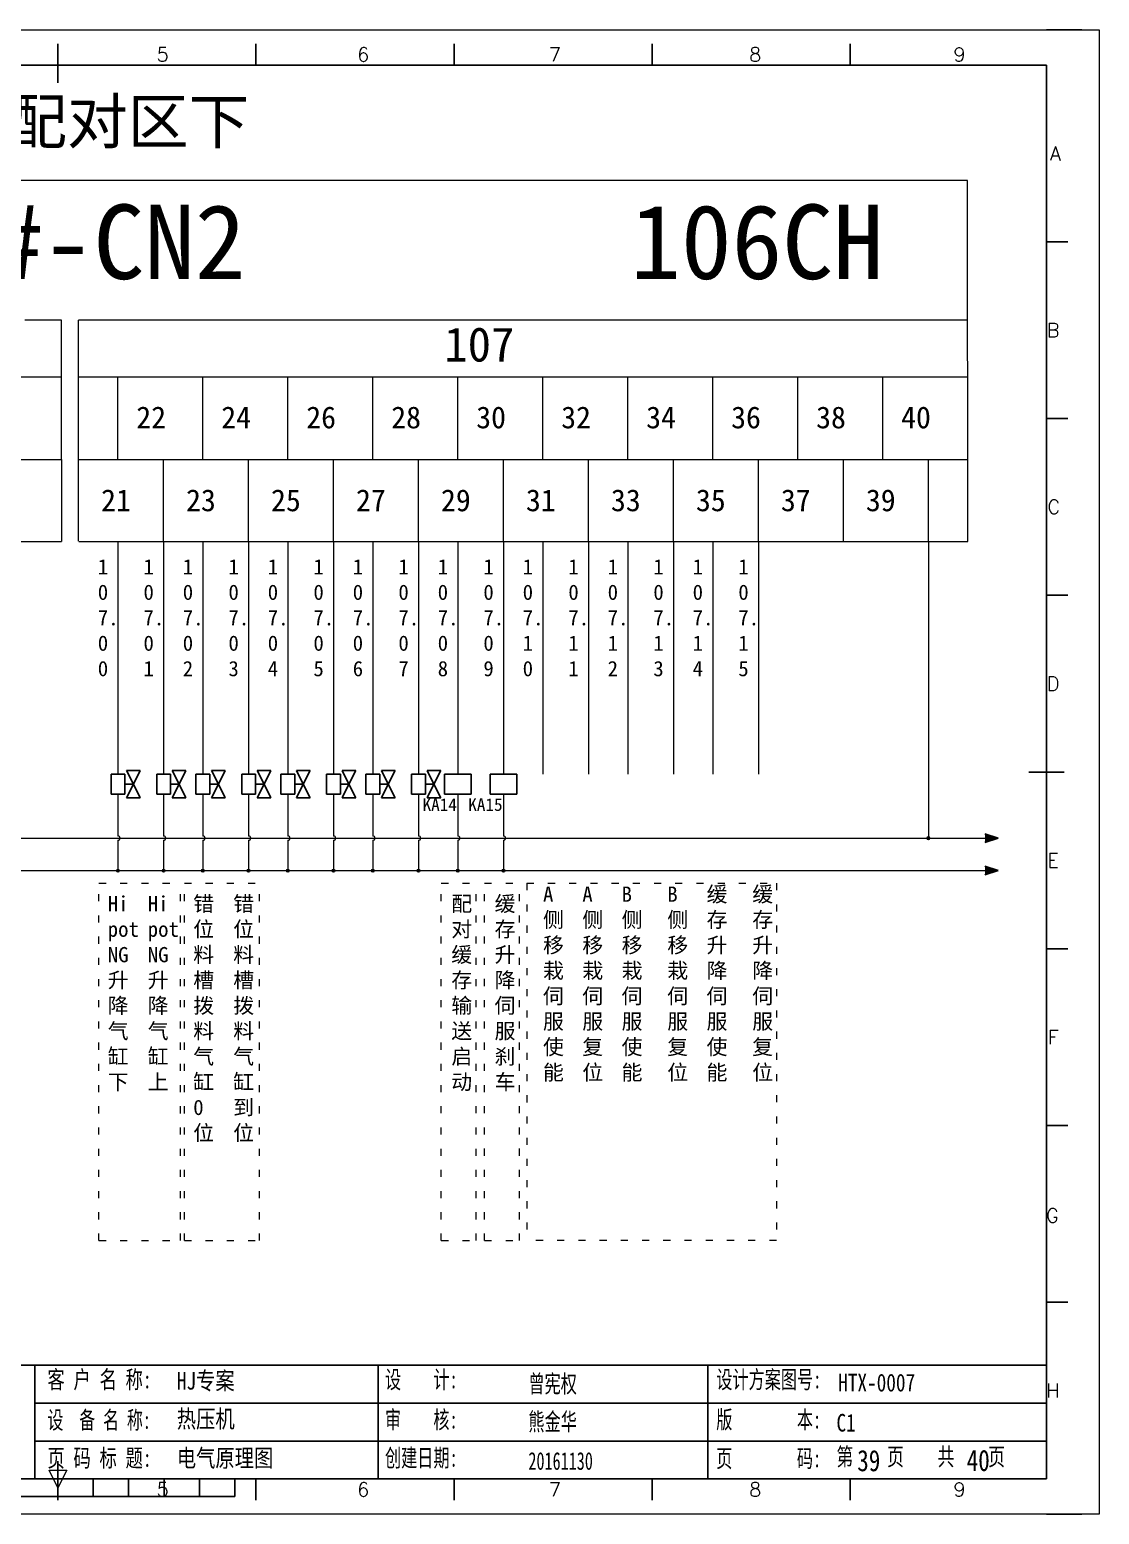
# Model space of a CAD drawing. Extents: x 35123 to 43919, y -4314 to -326.
# Drawn here: x 36754.5 to 36905.7, y -4313.9 to -4103.9 of the extents above; entities that cross this region are included whole.
import ezdxf
from ezdxf.enums import TextEntityAlignment as Align

# ---------------------------------------------------------------- set-up
doc = ezdxf.new("R2010")
doc.units = 0
doc.header["$MEASUREMENT"] = 0
doc.linetypes.add('2', pattern=[15, 1, -2, 1, -2, 1, -2, 1, -2, 1, -2])
for name, color, linetype in [('AE_BOR', 1, 'Continuous'), ('SYMS', 7, 'Continuous'), ('细实线层', 7, 'Continuous')]:
    doc.layers.add(name, color=color, linetype=linetype)
doc.styles.add('Standard0.67', font='', dxfattribs={"width": 0.67})
doc.styles.add('Standard_0.8', font='SimSun.ttf', dxfattribs={"width": 0.8})
doc.styles.add('WD', font='romans.shx', dxfattribs={"bigfont": 'gbcbig.shx'})
doc.styles.add('宋', font='SimSun.ttf', dxfattribs={"width": 0.7})
doc.styles.add('工程字', font='SimSun.ttf')
doc.styles.get('Standard0.67').set_extended_font_data('FangSong_GB2312')

# ---------------------------------------------------------------- blocks, each defined once
blk = doc.blocks.new('gb_a2_a')
for p, q in [((584, 410), (25, 410)), ((584, 10), (584, 410)), ((25, 10), (584, 10))]:
    blk.add_line(p, q)
at = {"layer": 'AE_BOR', "color": 1, "lineweight": 15}
for p, q in [((4.93, 420), (598.93, 420)), ((598.93, 420), (598.93, 0)), ((304.5, 7.5), (302, 12.5)), ((302, 12.5), (307, 12.5)), ((307, 12.5), (304.5, 7.5)), ((598.93, 0), (4.93, 0))]:
    blk.add_line(p, q, dxfattribs=at)
at = {"layer": 'AE_BOR', "lineweight": 30}
for p, q in [((594, 420), (584, 420)), ((594, 0), (584, 0))]:
    blk.add_line(p, q, dxfattribs=at)
at = {"layer": 'AE_BOR'}
for p, q in [((304.5, 410), (304.5, 416)), ((360.5, 410), (360.5, 416)), ((416.5, 410), (416.5, 416)), ((472.5, 410), (472.5, 416)), ((528.5, 410), (528.5, 416)), ((584, 360), (590, 360)), ((584, 310), (590, 310)), ((584, 260), (590, 260)), ((584, 160), (590, 160)), ((584, 110), (590, 110)), ((584, 60), (590, 60)), ((304.5, 10), (304.5, 4)), ((360.5, 10), (360.5, 4)), ((416.5, 10), (416.5, 4)), ((472.5, 10), (472.5, 4)), ((528.5, 10), (528.5, 4))]:
    blk.add_line(p, q, dxfattribs=at)
at = {"layer": 'AE_BOR', "color": 2, "lineweight": 30}
for p, q in [((304.5, 405), (304.5, 415)), ((579, 210), (589, 210)), ((304.5, 10), (304.5, 15)), ((304.5, 15), (304.5, 5)), ((304.5, 10), (304.5, 5)), ((314.5, 5), (314.5, 10)), ((324.5, 5), (324.5, 10)), ((334.5, 5), (334.5, 10)), ((344.5, 5), (344.5, 10)), ((354.5, 5), (354.5, 10)), ((254.5, 5), (354.5, 5))]:
    blk.add_line(p, q, dxfattribs=at)
at = {"layer": 'AE_BOR', "style": 'WD'}
for s, p in [('5', (334.12, 411)), ('6', (390.81, 411)), ('7', (445.01, 411)), ('8', (501.67, 411)), ('9', (559.4, 411)), ('5', (334.12, 5)), ('6', (390.81, 5)), ('7', (445.01, 5)), ('8', (501.67, 5)), ('9', (559.4, 5))]:
    blk.add_text(s, height=4, dxfattribs=at).set_placement(p, align=Align.CENTER)
for s, p in [('A', (588.05, 385)), ('B', (587.67, 335)), ('C', (587.86, 285)), ('D', (587.67, 235)), ('E', (587.48, 185)), ('F', (587.48, 135)), ('F', (587.48, 135)), ('G', (587.48, 84.56)), ('H', (587.67, 35))]:
    blk.add_text(s, height=4, dxfattribs=at).set_placement(p, align=Align.MIDDLE_RIGHT)
blk = doc.blocks.new('WDDOT')
blk.add_hatch(color=256).paths.add_polyline_path([(0.5, 0, 1), (-0.5, 0, 1)])
blk.add_circle((0, 0), 0.5)

msp = doc.modelspace()

# ---------------------------------------------------------------- hatches: boundary and pattern name
h = msp.add_hatch(color=256)
edge = h.paths.add_edge_path()
edge.add_arc((36881.562, -4218.226), 0.177, 0, 360)
for points in [[(36891.429, -4218.226), (36889.567, -4218.823), (36889.567, -4217.629)], [(36891.429, -4222.809), (36889.567, -4223.406), (36889.567, -4222.213)]]:
    msp.add_hatch(color=256).paths.add_polyline_path(points)
h = msp.add_hatch(color=256)
edge = h.paths.add_edge_path()
edge.add_arc((36766.989, -4222.819), 0.177, 0, 360)
h = msp.add_hatch(color=256)
edge = h.paths.add_edge_path()
edge.add_arc((36773.446, -4222.819), 0.177, 0, 360)
h = msp.add_hatch(color=256)
edge = h.paths.add_edge_path()
edge.add_arc((36779.002, -4222.819), 0.177, 0, 360)
h = msp.add_hatch(color=256)
edge = h.paths.add_edge_path()
edge.add_arc((36785.459, -4222.819), 0.177, 0, 360)
h = msp.add_hatch(color=256)
edge = h.paths.add_edge_path()
edge.add_arc((36791.015, -4222.819), 0.177, 0, 360)
h = msp.add_hatch(color=256)
edge = h.paths.add_edge_path()
edge.add_arc((36797.472, -4222.819), 0.177, 0, 360)
h = msp.add_hatch(color=256)
edge = h.paths.add_edge_path()
edge.add_arc((36803.029, -4222.819), 0.177, 0, 360)
h = msp.add_hatch(color=256)
edge = h.paths.add_edge_path()
edge.add_arc((36809.485, -4222.819), 0.177, 0, 360)
h = msp.add_hatch(color=256)
edge = h.paths.add_edge_path()
edge.add_arc((36815.042, -4222.819), 0.177, 0, 360)
h = msp.add_hatch(color=256)
edge = h.paths.add_edge_path()
edge.add_arc((36821.498, -4222.819), 0.177, 0, 360)

# ---------------------------------------------------------------- linework, layer by layer
at = {"lineweight": 0}
for p, q in [((36887.109, -4125.222), (36633.336, -4125.204)), ((36887.122, -4176.263), (36887.109, -4125.222)), ((36759.035, -4153.005), (36633.334, -4153.005)), ((36759.035, -4164.686), (36759.035, -4153.005)), ((36761.444, -4152.987), (36887.116, -4152.985)), ((36766.987, -4164.679), (36766.987, -4152.999)), ((36779, -4164.679), (36779, -4152.999)), ((36791.013, -4164.679), (36791.013, -4152.999)), ((36803.027, -4164.679), (36803.027, -4152.999)), ((36815.04, -4164.679), (36815.04, -4152.999)), ((36827.053, -4164.679), (36827.053, -4152.999)), ((36839.066, -4164.679), (36839.066, -4152.999)), ((36851.079, -4164.679), (36851.079, -4152.999)), ((36863.093, -4164.679), (36863.093, -4152.999)), ((36875.106, -4164.679), (36875.106, -4152.999)), ((36633.347, -4164.686), (36759.035, -4164.686)), ((36761.43, -4164.679), (36887.119, -4164.679)), ((36761.43, -4164.679), (36766.987, -4164.679)), ((36773.444, -4176.238), (36773.444, -4164.679)), ((36785.457, -4176.238), (36785.457, -4164.679)), ((36797.47, -4176.238), (36797.47, -4164.679)), ((36809.483, -4176.238), (36809.483, -4164.679)), ((36821.496, -4176.238), (36821.496, -4164.679)), ((36833.51, -4176.238), (36833.51, -4164.679)), ((36845.523, -4176.238), (36845.523, -4164.679)), ((36857.536, -4176.238), (36857.536, -4164.679)), ((36869.549, -4176.238), (36869.549, -4164.679)), ((36881.562, -4176.238), (36881.562, -4164.679)), ((36633.347, -4176.245), (36759.035, -4176.245)), ((36761.444, -4176.245), (36887.122, -4176.263)), ((36766.989, -4176.246), (36766.989, -4209.162)), ((36766.989, -4176.246), (36766.989, -4209.162)), ((36773.446, -4176.246), (36773.446, -4209.162)), ((36773.446, -4176.246), (36773.446, -4209.162)), ((36779.002, -4176.246), (36779.002, -4209.162)), ((36779.002, -4176.246), (36779.002, -4209.162)), ((36785.459, -4176.246), (36785.459, -4209.162)), ((36785.459, -4176.246), (36785.459, -4209.162)), ((36791.015, -4176.246), (36791.015, -4209.162)), ((36791.015, -4176.246), (36791.015, -4209.162)), ((36797.472, -4176.246), (36797.472, -4209.162)), ((36797.472, -4176.246), (36797.472, -4209.162)), ((36803.029, -4176.246), (36803.029, -4209.162)), ((36803.029, -4176.246), (36803.029, -4209.162)), ((36809.485, -4176.246), (36809.485, -4209.162)), ((36809.485, -4176.246), (36809.485, -4209.162)), ((36815.042, -4176.246), (36815.042, -4209.162)), ((36815.042, -4176.246), (36815.042, -4209.162)), ((36821.498, -4176.246), (36821.498, -4209.162)), ((36821.498, -4176.246), (36821.498, -4209.162)), ((36827.055, -4176.246), (36827.055, -4209.162)), ((36827.055, -4176.246), (36827.055, -4209.162)), ((36833.512, -4176.246), (36833.512, -4209.162)), ((36833.512, -4176.246), (36833.512, -4209.162)), ((36839.068, -4176.246), (36839.068, -4209.162)), ((36839.068, -4176.246), (36839.068, -4209.162)), ((36845.525, -4176.246), (36845.525, -4209.162)), ((36845.525, -4176.246), (36845.525, -4209.162)), ((36851.081, -4176.246), (36851.081, -4209.162)), ((36851.081, -4176.246), (36851.081, -4209.162)), ((36857.538, -4176.246), (36857.538, -4209.162)), ((36857.538, -4176.246), (36857.538, -4209.162)), ((36881.562, -4176.245), (36881.562, -4218.226)), ((36766.989, -4212.006), (36766.989, -4217.926)), ((36773.446, -4212.006), (36773.446, -4217.926)), ((36779.002, -4212.006), (36779.002, -4217.926)), ((36785.459, -4212.006), (36785.459, -4217.926)), ((36791.015, -4212.006), (36791.015, -4217.926)), ((36797.472, -4212.006), (36797.472, -4217.926)), ((36803.029, -4212.006), (36803.029, -4217.926)), ((36809.485, -4212.006), (36809.485, -4217.926)), ((36815.042, -4212.006), (36815.042, -4217.926)), ((36821.498, -4212.006), (36821.498, -4217.926)), ((36635.086, -4218.226), (36891.429, -4218.226)), ((36766.989, -4218.53), (36766.989, -4222.811)), ((36773.446, -4218.53), (36773.446, -4222.811)), ((36779.002, -4218.53), (36779.002, -4222.811)), ((36785.459, -4218.53), (36785.459, -4222.811)), ((36791.015, -4218.53), (36791.015, -4222.811)), ((36797.472, -4218.53), (36797.472, -4222.811)), ((36803.029, -4218.53), (36803.029, -4222.811)), ((36809.485, -4218.53), (36809.485, -4222.811)), ((36815.042, -4218.53), (36815.042, -4222.811)), ((36821.498, -4218.53), (36821.498, -4222.811)), ((36635.086, -4222.809), (36891.429, -4222.809))]:
    msp.add_line(p, q, dxfattribs=at)
for p, q in [((36766.017, -4209.162), (36766.017, -4212.006)), ((36767.961, -4209.162), (36766.017, -4209.162)), ((36767.961, -4212.006), (36767.961, -4209.162)), ((36769.176, -4210.584), (36768.204, -4208.64)), ((36768.204, -4208.64), (36770.148, -4208.64)), ((36770.148, -4208.64), (36769.176, -4210.584)), ((36772.474, -4209.162), (36772.474, -4212.006)), ((36774.418, -4209.162), (36772.474, -4209.162)), ((36774.418, -4212.006), (36774.418, -4209.162)), ((36775.633, -4210.584), (36774.661, -4208.64)), ((36774.661, -4208.64), (36776.605, -4208.64)), ((36776.605, -4208.64), (36775.633, -4210.584)), ((36778.03, -4209.162), (36778.03, -4212.006)), ((36779.974, -4209.162), (36778.03, -4209.162)), ((36779.974, -4212.006), (36779.974, -4209.162)), ((36781.189, -4210.584), (36780.217, -4208.64)), ((36780.217, -4208.64), (36782.161, -4208.64)), ((36782.161, -4208.64), (36781.189, -4210.584)), ((36784.487, -4209.162), (36784.487, -4212.006)), ((36786.431, -4209.162), (36784.487, -4209.162)), ((36786.431, -4212.006), (36786.431, -4209.162)), ((36787.646, -4210.584), (36786.674, -4208.64)), ((36786.674, -4208.64), (36788.618, -4208.64)), ((36788.618, -4208.64), (36787.646, -4210.584)), ((36790.043, -4209.162), (36790.043, -4212.006)), ((36791.987, -4209.162), (36790.043, -4209.162)), ((36791.987, -4212.006), (36791.987, -4209.162)), ((36793.202, -4210.584), (36792.23, -4208.64)), ((36792.23, -4208.64), (36794.174, -4208.64)), ((36794.174, -4208.64), (36793.202, -4210.584)), ((36796.5, -4209.162), (36796.5, -4212.006)), ((36798.444, -4209.162), (36796.5, -4209.162)), ((36798.444, -4212.006), (36798.444, -4209.162)), ((36799.659, -4210.584), (36798.687, -4208.64)), ((36798.687, -4208.64), (36800.631, -4208.64)), ((36800.631, -4208.64), (36799.659, -4210.584)), ((36802.057, -4209.162), (36802.057, -4212.006)), ((36804.001, -4209.162), (36802.057, -4209.162)), ((36804.001, -4212.006), (36804.001, -4209.162)), ((36805.216, -4210.584), (36804.244, -4208.64)), ((36804.244, -4208.64), (36806.188, -4208.64)), ((36806.188, -4208.64), (36805.216, -4210.584)), ((36808.513, -4209.162), (36808.513, -4212.006)), ((36810.457, -4209.162), (36808.513, -4209.162)), ((36810.457, -4212.006), (36810.457, -4209.162)), ((36811.672, -4210.584), (36810.7, -4208.64)), ((36810.7, -4208.64), (36812.644, -4208.64)), ((36812.644, -4208.64), (36811.672, -4210.584)), ((36813.17, -4209.162), (36813.17, -4212.006)), ((36816.914, -4209.162), (36813.17, -4209.162)), ((36816.914, -4212.006), (36816.914, -4209.162)), ((36819.626, -4209.162), (36819.626, -4212.006)), ((36823.37, -4209.162), (36819.626, -4209.162)), ((36823.37, -4212.006), (36823.37, -4209.162)), ((36766.017, -4212.006), (36767.961, -4212.006)), ((36768.447, -4210.584), (36767.961, -4210.584)), ((36769.176, -4210.584), (36768.204, -4212.528)), ((36768.204, -4212.528), (36770.148, -4212.528)), ((36769.176, -4210.584), (36768.447, -4210.584)), ((36770.148, -4212.528), (36769.176, -4210.584)), ((36772.474, -4212.006), (36774.418, -4212.006)), ((36774.904, -4210.584), (36774.418, -4210.584)), ((36775.633, -4210.584), (36774.661, -4212.528)), ((36774.661, -4212.528), (36776.605, -4212.528)), ((36775.633, -4210.584), (36774.904, -4210.584)), ((36776.605, -4212.528), (36775.633, -4210.584)), ((36778.03, -4212.006), (36779.974, -4212.006)), ((36780.46, -4210.584), (36779.974, -4210.584)), ((36781.189, -4210.584), (36780.217, -4212.528)), ((36780.217, -4212.528), (36782.161, -4212.528)), ((36781.189, -4210.584), (36780.46, -4210.584)), ((36782.161, -4212.528), (36781.189, -4210.584)), ((36784.487, -4212.006), (36786.431, -4212.006)), ((36786.917, -4210.584), (36786.431, -4210.584)), ((36787.646, -4210.584), (36786.674, -4212.528)), ((36786.674, -4212.528), (36788.618, -4212.528)), ((36787.646, -4210.584), (36786.917, -4210.584)), ((36788.618, -4212.528), (36787.646, -4210.584)), ((36790.043, -4212.006), (36791.987, -4212.006)), ((36792.473, -4210.584), (36791.987, -4210.584)), ((36793.202, -4210.584), (36792.23, -4212.528)), ((36792.23, -4212.528), (36794.174, -4212.528)), ((36793.202, -4210.584), (36792.473, -4210.584)), ((36794.174, -4212.528), (36793.202, -4210.584)), ((36796.5, -4212.006), (36798.444, -4212.006)), ((36798.93, -4210.584), (36798.444, -4210.584)), ((36799.659, -4210.584), (36798.687, -4212.528)), ((36798.687, -4212.528), (36800.631, -4212.528)), ((36799.659, -4210.584), (36798.93, -4210.584)), ((36800.631, -4212.528), (36799.659, -4210.584)), ((36802.057, -4212.006), (36804.001, -4212.006)), ((36804.487, -4210.584), (36804.001, -4210.584)), ((36805.216, -4210.584), (36804.244, -4212.528)), ((36804.244, -4212.528), (36806.188, -4212.528)), ((36805.216, -4210.584), (36804.487, -4210.584)), ((36806.188, -4212.528), (36805.216, -4210.584)), ((36808.513, -4212.006), (36810.457, -4212.006)), ((36810.943, -4210.584), (36810.457, -4210.584)), ((36811.672, -4210.584), (36810.7, -4212.528)), ((36810.7, -4212.528), (36812.644, -4212.528)), ((36811.672, -4210.584), (36810.943, -4210.584)), ((36812.644, -4212.528), (36811.672, -4210.584)), ((36813.17, -4212.006), (36816.914, -4212.006)), ((36819.626, -4212.006), (36823.37, -4212.006)), ((36891.429, -4218.226), (36889.567, -4217.629)), ((36891.429, -4218.226), (36889.567, -4218.823)), ((36891.429, -4222.809), (36889.567, -4222.213)), ((36891.429, -4222.809), (36889.567, -4223.406)), ((36755.226, -4298.146), (36799.478, -4298.146)), ((36799.478, -4298.146), (36868.263, -4298.146)), ((36868.263, -4298.146), (36898.261, -4298.146)), ((36755.226, -4303.508), (36799.478, -4303.508)), ((36799.478, -4303.508), (36868.263, -4303.508)), ((36868.263, -4303.508), (36898.261, -4303.508)), ((36739.528, -4308.87), (36799.478, -4308.87)), ((36799.478, -4308.87), (36868.263, -4308.87))]:
    msp.add_line(p, q)
at = {"linetype": '2', "lineweight": 0}
for p, q in [((36764.309, -4275.152), (36764.309, -4224.594)), ((36764.309, -4224.594), (36775.83, -4224.594)), ((36775.83, -4275.152), (36775.83, -4224.594)), ((36776.393, -4275.152), (36776.393, -4224.594)), ((36776.393, -4224.594), (36787.016, -4224.594)), ((36787.016, -4275.152), (36787.016, -4224.594)), ((36812.703, -4224.592), (36817.653, -4224.605)), ((36812.703, -4275.15), (36812.703, -4224.592)), ((36817.653, -4275.15), (36817.653, -4224.592)), ((36818.825, -4224.59), (36823.775, -4224.604)), ((36818.825, -4275.149), (36818.825, -4224.59)), ((36823.775, -4275.149), (36823.775, -4224.59)), ((36824.783, -4224.594), (36860.092, -4224.594)), ((36824.783, -4224.596), (36824.783, -4275.154)), ((36860.092, -4224.594), (36860.092, -4275.152)), ((36764.309, -4275.152), (36775.83, -4275.152)), ((36776.393, -4275.152), (36787.016, -4275.152)), ((36812.703, -4275.15), (36817.653, -4275.164)), ((36818.825, -4275.149), (36823.775, -4275.162)), ((36860.092, -4275.152), (36824.783, -4275.152))]:
    msp.add_line(p, q, dxfattribs=at)
at = {"ltscale": 2}
for p, q in [((36739.528, -4292.785), (36898.261, -4292.785)), ((36755.226, -4292.785), (36755.226, -4308.87)), ((36803.792, -4308.87), (36803.792, -4292.785)), ((36850.372, -4308.87), (36850.372, -4292.785)), ((36868.263, -4308.87), (36898.261, -4308.87))]:
    msp.add_line(p, q, dxfattribs=at)
for centre in [(36881.562, -4218.226), (36766.989, -4222.819), (36773.446, -4222.819), (36779.002, -4222.819), (36785.459, -4222.819), (36791.015, -4222.819), (36797.472, -4222.819), (36803.029, -4222.819), (36809.485, -4222.819), (36815.042, -4222.819), (36821.498, -4222.819)]:
    msp.add_circle(centre, 0.177)
at = {"lineweight": 0}
for centre in [(36766.989, -4218.228), (36773.446, -4218.228), (36779.002, -4218.228), (36785.459, -4218.228), (36791.015, -4218.228), (36797.472, -4218.228), (36803.029, -4218.228), (36809.485, -4218.228), (36815.042, -4218.228), (36821.498, -4218.228)]:
    msp.add_arc(centre, 0.302, 270, 90, dxfattribs=at)
at = {"layer": '细实线层', "lineweight": 0}
for p, q in [((36759.035, -4144.967), (36753.819, -4144.967)), ((36759.035, -4153.005), (36759.035, -4144.967)), ((36887.114, -4144.935), (36761.43, -4144.961)), ((36761.43, -4176.238), (36761.43, -4144.961)), ((36759.035, -4164.686), (36759.035, -4176.245))]:
    msp.add_line(p, q, dxfattribs=at)

# ---------------------------------------------------------------- block references
at = {"xscale": 0.5, "yscale": 0.5, "zscale": 0.5}
msp.add_blockref('gb_a2_a', (36606.261, -4313.87), dxfattribs=at)
at = {"layer": 'SYMS', "lineweight": -3, "xscale": 0.2249999999999091, "yscale": 0.2250000000000227, "zscale": 0.225}
for p in [(36881.562, -4218.226), (36881.562, -4218.226), (36766.989, -4222.819), (36766.989, -4222.819), (36773.446, -4222.819), (36773.446, -4222.819), (36779.002, -4222.819), (36779.002, -4222.819), (36785.459, -4222.819), (36785.459, -4222.819), (36791.015, -4222.819), (36791.015, -4222.819), (36797.472, -4222.819), (36797.472, -4222.819), (36803.029, -4222.819), (36803.029, -4222.819), (36809.485, -4222.819), (36809.485, -4222.819), (36815.042, -4222.819), (36815.042, -4222.819), (36821.498, -4222.819), (36821.498, -4222.819)]:
    msp.add_blockref('WDDOT', p, dxfattribs=at)

# ---------------------------------------------------------------- texts
at = {"lineweight": 0, "attachment_point": 1}
for s, insert, char_height, width in [('{\\fSimSun|b0|i0|c134|p2;安装在B侧配对区下}', (36712.537, -4113.694), 6.3, 169.66201), ('{\\fSimSun|b0|i0|c134|p2;2#-CN2  }', (36742.059, -4128.605), 10.53, 52.20126), ('{\\fSimSun|b0|i0|c134|p2;106CH  }', (36839.426, -4128.605), 10.53, 52.20126), ('{\\fSimSun|b0|i0|c134|p2;107}', (36813.126, -4145.952), 4.86, 21.99547), ('{\\fSimSun|b0|i0|c134|p2;22}', (36769.588, -4157.162), 3.09582, 6.79376), ('{\\fSimSun|b0|i0|c134|p2;24}', (36781.601, -4157.162), 3.09582, 6.79376), ('{\\fSimSun|b0|i0|c134|p2;26}', (36793.614, -4157.162), 3.09582, 6.79376), ('{\\fSimSun|b0|i0|c134|p2;28}', (36805.628, -4157.162), 3.09582, 6.79376), ('{\\fSimSun|b0|i0|c134|p2;30}', (36817.641, -4157.162), 3.09582, 6.79376), ('{\\fSimSun|b0|i0|c134|p2;32}', (36829.654, -4157.162), 3.09582, 6.79376), ('{\\fSimSun|b0|i0|c134|p2;34}', (36841.667, -4157.162), 3.09582, 6.79376), ('{\\fSimSun|b0|i0|c134|p2;36}', (36853.68, -4157.162), 3.09582, 6.79376), ('{\\fSimSun|b0|i0|c134|p2;38}', (36865.694, -4157.162), 3.09582, 6.79376), ('{\\fSimSun|b0|i0|c134|p2;40}', (36877.707, -4157.162), 3.09582, 6.79376), ('{\\fSimSun|b0|i0|c134|p2;21}', (36764.612, -4168.887), 3.09582, 6.79376), ('{\\fSimSun|b0|i0|c134|p2;23}', (36776.626, -4168.887), 3.09582, 6.79376), ('{\\fSimSun|b0|i0|c134|p2;25}', (36788.639, -4168.887), 3.09582, 6.79376), ('{\\fSimSun|b0|i0|c134|p2;27}', (36800.652, -4168.887), 3.09582, 6.79376), ('{\\fSimSun|b0|i0|c134|p2;29}', (36812.665, -4168.887), 3.09582, 6.79376), ('{\\fSimSun|b0|i0|c134|p2;31}', (36824.678, -4168.887), 3.09582, 6.79376), ('{\\fSimSun|b0|i0|c134|p2;33}', (36836.692, -4168.887), 3.09582, 6.79376), ('{\\fSimSun|b0|i0|c134|p2;35}', (36848.705, -4168.887), 3.09582, 6.79376), ('{\\fSimSun|b0|i0|c134|p2;37}', (36860.718, -4168.887), 3.09582, 6.79376), ('{\\fSimSun|b0|i0|c134|p2;39}', (36872.731, -4168.887), 3.09582, 6.79376), ('{\\f@SimHei|b0|i0|c134|p49;1\\P0\\P7.\\P0\\P0}', (36764.147, -4178.761), 2.16, 3.85255), ('{\\f@SimHei|b0|i0|c134|p49;1\\P0\\P7.\\P0\\P1}', (36770.604, -4178.761), 2.16, 3.85255), ('{\\f@SimHei|b0|i0|c134|p49;1\\P0\\P7.\\P0\\P2}', (36776.16, -4178.761), 2.16, 3.85255), ('{\\f@SimHei|b0|i0|c134|p49;1\\P0\\P7.\\P0\\P3}', (36782.617, -4178.761), 2.16, 3.85255), ('{\\f@SimHei|b0|i0|c134|p49;1\\P0\\P7.\\P0\\P4}', (36788.173, -4178.761), 2.16, 3.85255), ('{\\f@SimHei|b0|i0|c134|p49;1\\P0\\P7.\\P0\\P5}', (36794.63, -4178.761), 2.16, 3.85255), ('{\\f@SimHei|b0|i0|c134|p49;1\\P0\\P7.\\P0\\P6}', (36800.187, -4178.761), 2.16, 3.85255), ('{\\f@SimHei|b0|i0|c134|p49;1\\P0\\P7.\\P0\\P7}', (36806.643, -4178.761), 2.16, 3.85255), ('{\\f@SimHei|b0|i0|c134|p49;1\\P0\\P7.\\P0\\P8}', (36812.2, -4178.761), 2.16, 3.85255), ('{\\f@SimHei|b0|i0|c134|p49;1\\P0\\P7.\\P0\\P9}', (36818.656, -4178.761), 2.16, 3.85255), ('{\\f@SimHei|b0|i0|c134|p49;1\\P0\\P7.\\P1\\P0}', (36824.213, -4178.761), 2.16, 3.85255), ('{\\f@SimHei|b0|i0|c134|p49;1\\P0\\P7.\\P1\\P1}', (36830.67, -4178.761), 2.16, 3.85255), ('{\\f@SimHei|b0|i0|c134|p49;1\\P0\\P7.\\P1\\P2}', (36836.226, -4178.761), 2.16, 3.85255), ('{\\f@SimHei|b0|i0|c134|p49;1\\P0\\P7.\\P1\\P3}', (36842.683, -4178.761), 2.16, 3.85255), ('{\\f@SimHei|b0|i0|c134|p49;1\\P0\\P7.\\P1\\P4}', (36848.239, -4178.761), 2.16, 3.85255), ('{\\f@SimHei|b0|i0|c134|p49;1\\P0\\P7.\\P1\\P5}', (36854.696, -4178.761), 2.16, 3.85255), ('{\\fSimSun|b0|i0|c134|p2;A侧移栽伺服使能}', (36827.087, -4225.072), 2.16, 3.85255), ('{\\fSimSun|b0|i0|c134|p2;A侧移栽伺服复位}', (36832.644, -4225.072), 2.16, 3.85255), ('{\\fSimSun|b0|i0|c134|p2;B侧移栽伺服使能}', (36838.2, -4225.072), 2.16, 3.85255), ('{\\fSimSun|b0|i0|c134|p2;B侧移栽伺服复位}', (36844.657, -4225.072), 2.16, 3.85255), ('{\\fSimSun|b0|i0|c134|p2;缓存升降伺服使能}', (36850.213, -4225.072), 2.16, 3.85255), ('{\\fSimSun|b0|i0|c134|p2;缓存升降伺服复位}', (36856.67, -4225.072), 2.16, 3.85255), ('{\\fSimSun|b0|i0|c134|p2;Hi\\Ppot\\PNG升降气缸下}', (36765.554, -4226.422), 2.16, 3.85255), ('{\\fSimSun|b0|i0|c134|p2;Hi\\Ppot\\PNG升降气缸上}', (36771.208, -4226.422), 2.16, 3.85255), ('{\\fSimSun|b0|i0|c134|p2;错位料槽拨料气缸0位}', (36777.638, -4226.422), 2.16, 3.85255), ('{\\fSimSun|b0|i0|c134|p2;错位料槽拨料气缸到位}', (36783.292, -4226.422), 2.16, 3.85255), ('{\\fSimSun|b0|i0|c134|p2;配对缓存输送启动}', (36814.124, -4226.421), 2.16, 3.85255), ('{\\fSimSun|b0|i0|c134|p2;缓存升降伺服刹车}', (36820.246, -4226.419), 2.16, 3.85255)]:
    msp.add_mtext(s, dxfattribs=dict(at, insert=insert, char_height=char_height, width=width))
at = {"char_height": 1.782, "width": 1.68304, "attachment_point": 1, "style": '工程字'}
for s, insert in [('KA14', (36810.064, -4212.591)), ('KA15', (36816.52, -4212.591))]:
    msp.add_mtext(s, dxfattribs=dict(at, insert=insert))
at = {"ltscale": 2, "attachment_point": 1}
for s, insert, char_height, width, style in [('{\\fSimSun|b0|i0|c134|p2;\\W0.72;客 户 名 称:}', (36757.03, -4293.553), 2.5, 16.24768, 'Standard0.67'), ('HJ专案', (36775.317, -4293.727), 2.5, 33.90777, 'Standard_0.8'), ('{\\fSimSun|b0|i0|c134|p2;设    计:}', (36804.744, -4293.553), 2.5, 12.03121, 'Standard0.67'), ('{\\fSimSun|b0|i0|c134|p2;曾宪权}', (36825.021, -4294.155), 2.5, 12.03121, 'Standard0.67'), ('{\\fSimSun|b0|i0|c134|p2;设计方案图号:}', (36851.577, -4293.553), 2.5, 15.1644, 'Standard0.67'), ('{\\f@SimSun|b0|i0|c134|p2;HTX-0007}', (36868.815, -4293.994), 2.5, 33.90777, 'Standard_0.8'), ('{\\fSimSun|b0|i0|c134|p2;\\W0.66;设  备 名 称:}', (36757.03, -4299.282), 2.5, 15.12342, 'Standard0.67'), ('{\\fSimSun|b0|i0|c134|p2;热压机}', (36775.317, -4299.115), 2.5, 33.90777, 'Standard_0.8'), ('{\\fSimSun|b0|i0|c134|p2;审    核:}', (36804.744, -4299.227), 2.5, 12.03121, 'Standard0.67'), ('{\\fSimSun|b0|i0|c134|p2;熊金华}', (36825.021, -4299.517), 2.5, 12.03121, 'Standard0.67'), ('{\\fSimSun|b0|i0|c134|p2;版        本:}', (36851.577, -4299.227), 2.5, 16.84978, 'Standard0.67'), ('C1', (36868.576, -4299.667), 2.5, 5.97175, 'Standard_0.8'), ('{\\fSimSun|b0|i0|c134|p2;\\W0.72;页 码 标 题:}', (36757.03, -4304.65), 2.5, 15.12342, 'Standard0.67'), ('{\\fSimSun|b0|i0|c134|p2;电气原理图}', (36775.317, -4304.663), 2.5, 33.90777, 'Standard_0.8'), ('{\\fSimSun|b0|i0|c134|p2;创建日期:}', (36804.744, -4304.634), 2.5, 12.03121, 'Standard0.67'), ('{\\fSimSun|b0|i0|c134|p2;页        码:}', (36851.577, -4304.713), 2.5, 15.72579, 'Standard0.67'), ('第    页    共    页', (36868.573, -4304.468), 2.5, 33.90777, '宋'), ('39', (36871.509, -4304.773), 3, 3.76639, 'Standard_0.8'), ('40', (36886.98, -4304.748), 3, 3.76639, 'Standard_0.8'), ('{\\fSimSun|b0|i0|c134|p2;20161130}', (36825.021, -4305.075), 2.5, 12.03121, 'Standard0.67')]:
    msp.add_mtext(s, dxfattribs=dict(at, insert=insert, char_height=char_height, width=width, style=style))

doc.saveas('drawing.dxf')
